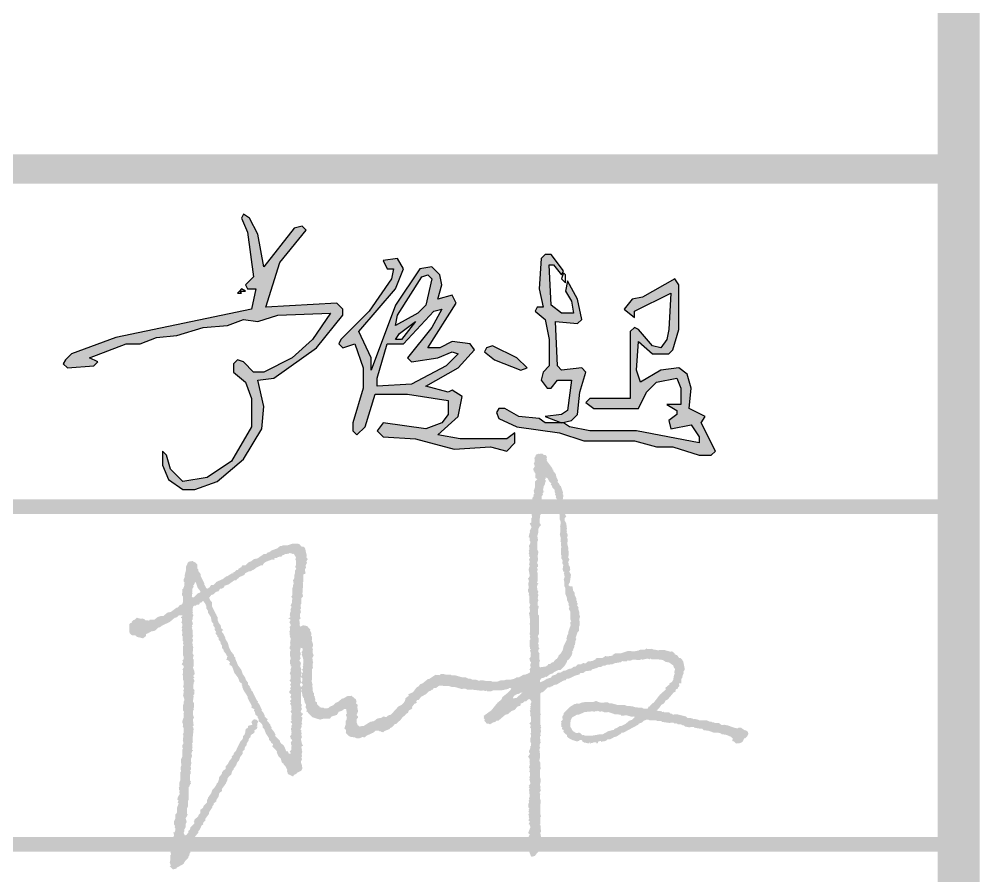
# Model space of a CAD drawing. Extents: x 3753737 to 4713801, y -857380 to 24339.
# Drawn here: x 4535819 to 4538096, y -795251 to -793222 of the extents above; entities that cross this region are included whole.
import ezdxf

# ---------------------------------------------------------------- set-up
doc = ezdxf.new("R2010")
doc.units = 0
doc.header["$LTSCALE"] = 1000
doc.header["$MEASUREMENT"] = 0
doc.layers.get('0').update_dxf_attribs({"linetype": 'CONTINUOUS'})
doc.layers.add('!!电气', color=1, linetype='CONTINUOUS')
doc.layers.add('图框', color=147, linetype='CONTINUOUS', lineweight=20)

# ---------------------------------------------------------------- blocks, each defined once
blk = doc.blocks.new('ljc')
at = {"linetype": 'Continuous'}
h = blk.add_hatch(color=0, dxfattribs=at)
h.paths.add_polyline_path([(2022.82, 1567.67), (2018.82, 1563.67), (2019.82, 1561.67), (2023.82, 1561.67), (2021.82, 1551.67), (1954.82, 1537.67), (1932.82, 1529.67), (1929.82, 1526.67), (1928.82, 1524.67), (1930.82, 1522.67), (1943.82, 1523.67), (1945.82, 1525.67), (1941.82, 1527.67), (1959.82, 1534.67), (1966.82, 1534.67), (1974.82, 1537.67), (1984.82, 1538.67), (1997.82, 1542.67), (2009.82, 1543.67), (2017.82, 1546.67), (2024.82, 1545.67), (2034.82, 1548.67), (2060.82, 1549.67), (2051.82, 1536.67), (2041.82, 1527.67), (2027.82, 1520.67), (2022.82, 1520.67), (2017.82, 1525.67), (2014.82, 1526.67), (2012.82, 1524.67), (2012.82, 1520.67), (2018.82, 1515.67), (2021.82, 1507.67), (2021.82, 1493.67), (2011.82, 1476.67), (1999.82, 1468.67), (1987.82, 1466.67), (1981.82, 1472.67), (1979.82, 1479.67), (1977.82, 1481.67), (1977.82, 1474.67), (1980.82, 1467.67), (1987.82, 1462.67), (1993.82, 1462.67), (2004.82, 1466.67), (2017.82, 1477.67), (2026.82, 1492.67), (2027.82, 1503.67), (2024.82, 1516.67), (2032.82, 1517.67), (2053.82, 1532.67), (2066.82, 1548.67), (2066.82, 1551.67), (2063.82, 1554.67), (2028.82, 1552.67), (2035.82, 1574.67), (2048.82, 1590.67), (2046.82, 1592.67), (2042.82, 1591.67), (2027.82, 1572.67), (2024.82, 1588.67), (2020.82, 1596.67), (2017.82, 1598.67), (2016.82, 1596.67), (2019.82, 1589.67)])
h.paths.add_polyline_path([(2080.82, 1521.67), (2080.82, 1527.67), (2074.82, 1540.67), (2092.82, 1561.67), (2096.82, 1571.67), (2093.82, 1576.67), (2086.82, 1575.67), (2088.82, 1571.67), (2091.82, 1571.67), (2090.82, 1566.67), (2079.82, 1550.67), (2065.82, 1536.67), (2064.82, 1534.67), (2066.82, 1532.67), (2072.82, 1534.67), (2076.82, 1522.67), (2076.82, 1512.67), (2071.82, 1495.67), (2071.82, 1491.67), (2073.82, 1489.67), (2077.82, 1493.67), (2082.82, 1509.67), (2098.82, 1509.67), (2118.82, 1506.67), (2118.82, 1499.67), (2115.82, 1495.67), (2107.82, 1492.67), (2086.82, 1495.67), (2083.82, 1491.67), (2086.82, 1488.67), (2102.82, 1487.67), (2121.82, 1482.67), (2139.82, 1483.67), (2147.82, 1481.67), (2151.82, 1485.67), (2151.82, 1490.67), (2147.82, 1487.67), (2124.82, 1487.67), (2113.82, 1489.67), (2123.82, 1498.67), (2125.82, 1508.67), (2120.82, 1511.67), (2118.82, 1510.67), (2107.82, 1513.67), (2123.82, 1522.67), (2131.82, 1531.67), (2129.82, 1534.67), (2120.82, 1535.67), (2114.82, 1532.67), (2108.82, 1532.67), (2122.82, 1554.67), (2120.82, 1558.67), (2113.82, 1556.67), (2115.82, 1563.67), (2114.82, 1568.67), (2110.82, 1572.67), (2104.82, 1571.67), (2092.82, 1553.67)])
h.paths.add_polyline_path([(2088.82, 1534.67), (2096.82, 1534.67), (2111.82, 1550.67), (2115.82, 1551.67), (2110.82, 1542.67), (2098.82, 1527.67), (2100.82, 1525.67), (2113.82, 1527.67), (2120.82, 1530.67), (2123.82, 1529.67), (2117.82, 1523.67), (2100.82, 1514.67), (2083.82, 1513.67), (2083.82, 1517.67)], flags=16)
h.paths.add_polyline_path([(2092.82, 1536.67), (2094.82, 1539.67), (2102.82, 1545.67), (2095.82, 1536.67)], flags=16)
h.paths.add_polyline_path([(2092.82, 1543.67), (2093.82, 1548.67), (2105.82, 1567.67), (2108.82, 1568.67), (2110.82, 1566.67), (2107.82, 1553.67), (2103.82, 1549.67)], flags=16)
h.paths.add_polyline_path([(2140.82, 1533.67), (2137.82, 1532.67), (2136.82, 1530.67), (2141.82, 1526.67), (2154.82, 1521.67), (2157.82, 1522.67), (2152.82, 1527.67)])
h.paths.add_polyline_path([(2174.82, 1521.67), (2172.82, 1523.67), (2171.82, 1545.67), (2182.82, 1544.67), (2184.82, 1546.67), (2182.82, 1556.67), (2177.82, 1565.67), (2176.82, 1560.67), (2179.82, 1555.67), (2180.82, 1549.67), (2174.82, 1549.67), (2169.82, 1553.67), (2168.82, 1573.67), (2170.82, 1573.67), (2174.82, 1568.67), (2175.82, 1570.67), (2169.82, 1578.67), (2166.82, 1578.67), (2164.82, 1576.67), (2163.82, 1561.67), (2165.82, 1552.67), (2162.82, 1552.67), (2161.82, 1550.67), (2166.82, 1546.67), (2168.82, 1536.67), (2168.82, 1523.67), (2165.82, 1520.67), (2164.82, 1516.67), (2167.82, 1512.67), (2169.82, 1512.67), (2172.82, 1516.67), (2179.82, 1516.67), (2177.82, 1501.67), (2174.82, 1499.67), (2166.82, 1498.67), (2174.82, 1495.67), (2179.82, 1496.67), (2182.82, 1499.67), (2183.82, 1510.67), (2186.82, 1520.67), (2184.82, 1522.67)])
h.paths.add_polyline_path([(2232.82, 1541.67), (2232.82, 1563.67), (2230.82, 1566.67), (2214.82, 1557.67), (2209.82, 1556.67), (2205.82, 1551.67), (2210.82, 1547.67), (2210.82, 1550.67), (2228.82, 1559.67), (2227.82, 1541.67), (2226.82, 1536.67), (2223.82, 1532.67), (2219.82, 1533.67), (2212.82, 1541.67), (2210.82, 1542.67), (2208.82, 1540.67), (2208.82, 1507.67), (2188.82, 1507.67), (2186.82, 1505.67), (2190.82, 1502.67), (2212.82, 1502.67), (2216.82, 1510.67), (2221.82, 1515.67), (2231.82, 1517.67), (2233.82, 1512.67), (2233.82, 1504.67), (2226.82, 1504.67), (2231.82, 1501.67), (2231.82, 1499.67), (2227.82, 1496.67), (2228.82, 1492.67), (2238.82, 1494.67), (2242.82, 1488.67), (2242.82, 1485.67), (2211.82, 1491.67), (2188.82, 1491.67), (2178.82, 1493.67), (2175.82, 1495.67), (2166.82, 1495.67), (2163.82, 1497.67), (2153.82, 1498.67), (2146.82, 1502.67), (2143.82, 1502.67), (2142.82, 1500.67), (2143.82, 1497.67), (2152.82, 1493.67), (2173.82, 1490.67), (2185.82, 1486.67), (2210.82, 1486.67), (2221.82, 1483.67), (2229.82, 1483.67), (2242.82, 1479.67), (2248.82, 1479.67), (2250.82, 1481.67), (2243.82, 1495.67), (2245.82, 1498.67), (2237.82, 1502.67), (2238.82, 1512.67), (2236.82, 1519.67), (2232.82, 1522.67), (2223.82, 1521.67), (2213.82, 1515.67), (2211.82, 1521.67), (2212.82, 1535.67), (2219.82, 1529.67), (2227.82, 1529.67), (2229.82, 1531.67)])
at = {"color": 0, "linetype": 'Continuous', "elevation": 16426272}
for points in [[(1929.82, 1526.67), (1928.82, 1524.67), (1930.82, 1522.67), (1943.82, 1523.67), (1945.82, 1525.67), (1941.82, 1527.67), (1959.82, 1534.67), (1966.82, 1534.67), (1974.82, 1537.67), (1984.82, 1538.67), (1997.82, 1542.67), (2009.82, 1543.67), (2017.82, 1546.67), (2024.82, 1545.67), (2034.82, 1548.67), (2060.82, 1549.67), (2051.82, 1536.67), (2041.82, 1527.67), (2027.82, 1520.67), (2022.82, 1520.67), (2017.82, 1525.67), (2014.82, 1526.67), (2012.82, 1524.67), (2012.82, 1520.67), (2018.82, 1515.67), (2021.82, 1507.67), (2021.82, 1493.67), (2011.82, 1476.67), (1999.82, 1468.67), (1987.82, 1466.67), (1981.82, 1472.67), (1979.82, 1479.67), (1977.82, 1481.67), (1977.82, 1474.67), (1980.82, 1467.67), (1987.82, 1462.67), (1993.82, 1462.67), (2004.82, 1466.67), (2017.82, 1477.67), (2026.82, 1492.67), (2027.82, 1503.67), (2024.82, 1516.67), (2032.82, 1517.67), (2053.82, 1532.67), (2066.82, 1548.67), (2066.82, 1551.67), (2063.82, 1554.67), (2028.82, 1552.67), (2035.82, 1574.67), (2048.82, 1590.67), (2046.82, 1592.67), (2042.82, 1591.67), (2027.82, 1572.67), (2024.82, 1588.67), (2020.82, 1596.67), (2017.82, 1598.67), (2016.82, 1596.67), (2019.82, 1589.67), (2022.82, 1567.67), (2018.82, 1563.67), (2019.82, 1561.67), (2023.82, 1561.67), (2021.82, 1551.67), (1954.82, 1537.67), (1932.82, 1529.67), (1929.82, 1526.67)], [(2065.82, 1536.67), (2064.82, 1534.67), (2066.82, 1532.67), (2072.82, 1534.67), (2076.82, 1522.67), (2076.82, 1512.67), (2071.82, 1495.67), (2071.82, 1491.67), (2073.82, 1489.67), (2077.82, 1493.67), (2082.82, 1509.67), (2098.82, 1509.67), (2118.82, 1506.67), (2118.82, 1499.67), (2115.82, 1495.67), (2107.82, 1492.67), (2086.82, 1495.67), (2083.82, 1491.67), (2086.82, 1488.67), (2102.82, 1487.67), (2121.82, 1482.67), (2139.82, 1483.67), (2147.82, 1481.67), (2151.82, 1485.67), (2151.82, 1490.67), (2147.82, 1487.67), (2124.82, 1487.67), (2113.82, 1489.67), (2123.82, 1498.67), (2125.82, 1508.67), (2120.82, 1511.67), (2118.82, 1510.67), (2107.82, 1513.67), (2123.82, 1522.67), (2131.82, 1531.67), (2129.82, 1534.67), (2120.82, 1535.67), (2114.82, 1532.67), (2108.82, 1532.67), (2122.82, 1554.67), (2120.82, 1558.67), (2113.82, 1556.67), (2115.82, 1563.67), (2114.82, 1568.67), (2110.82, 1572.67), (2104.82, 1571.67), (2092.82, 1553.67), (2080.82, 1521.67), (2080.82, 1527.67), (2074.82, 1540.67), (2092.82, 1561.67), (2096.82, 1571.67), (2093.82, 1576.67), (2086.82, 1575.67), (2088.82, 1571.67), (2091.82, 1571.67), (2090.82, 1566.67), (2079.82, 1550.67), (2065.82, 1536.67)], [(2162.82, 1552.67), (2161.82, 1550.67), (2166.82, 1546.67), (2168.82, 1536.67), (2168.82, 1523.67), (2165.82, 1520.67), (2164.82, 1516.67), (2167.82, 1512.67), (2169.82, 1512.67), (2172.82, 1516.67), (2179.82, 1516.67), (2177.82, 1501.67), (2174.82, 1499.67), (2166.82, 1498.67), (2174.82, 1495.67), (2179.82, 1496.67), (2182.82, 1499.67), (2183.82, 1510.67), (2186.82, 1520.67), (2184.82, 1522.67), (2174.82, 1521.67), (2172.82, 1523.67), (2171.82, 1545.67), (2182.82, 1544.67), (2184.82, 1546.67), (2182.82, 1556.67), (2177.82, 1565.67), (2176.82, 1560.67), (2179.82, 1555.67), (2180.82, 1549.67), (2174.82, 1549.67), (2169.82, 1553.67), (2168.82, 1573.67), (2170.82, 1573.67), (2174.82, 1568.67), (2175.82, 1570.67), (2169.82, 1578.67), (2166.82, 1578.67), (2164.82, 1576.67), (2163.82, 1561.67), (2165.82, 1552.67), (2162.82, 1552.67)], [(2092.82, 1543.67), (2093.82, 1548.67), (2105.82, 1567.67), (2108.82, 1568.67), (2110.82, 1566.67), (2107.82, 1553.67), (2103.82, 1549.67), (2092.82, 1543.67)], [(2143.82, 1502.67), (2142.82, 1500.67), (2143.82, 1497.67), (2152.82, 1493.67), (2173.82, 1490.67), (2185.82, 1486.67), (2210.82, 1486.67), (2221.82, 1483.67), (2229.82, 1483.67), (2242.82, 1479.67), (2248.82, 1479.67), (2250.82, 1481.67), (2243.82, 1495.67), (2245.82, 1498.67), (2237.82, 1502.67), (2238.82, 1512.67), (2236.82, 1519.67), (2232.82, 1522.67), (2223.82, 1521.67), (2213.82, 1515.67), (2211.82, 1521.67), (2212.82, 1535.67), (2219.82, 1529.67), (2227.82, 1529.67), (2229.82, 1531.67), (2232.82, 1541.67), (2232.82, 1563.67), (2230.82, 1566.67), (2214.82, 1557.67), (2209.82, 1556.67), (2205.82, 1551.67), (2210.82, 1547.67), (2210.82, 1550.67), (2228.82, 1559.67), (2227.82, 1541.67), (2226.82, 1536.67), (2223.82, 1532.67), (2219.82, 1533.67), (2212.82, 1541.67), (2210.82, 1542.67), (2208.82, 1540.67), (2208.82, 1507.67), (2188.82, 1507.67), (2186.82, 1505.67), (2190.82, 1502.67), (2212.82, 1502.67), (2216.82, 1510.67), (2221.82, 1515.67), (2231.82, 1517.67), (2233.82, 1512.67), (2233.82, 1504.67), (2226.82, 1504.67), (2231.82, 1501.67), (2231.82, 1499.67), (2227.82, 1496.67), (2228.82, 1492.67), (2238.82, 1494.67), (2242.82, 1488.67), (2242.82, 1485.67), (2211.82, 1491.67), (2188.82, 1491.67), (2178.82, 1493.67), (2175.82, 1495.67), (2166.82, 1495.67), (2163.82, 1497.67), (2153.82, 1498.67), (2146.82, 1502.67), (2143.82, 1502.67)], [(2176.82, 1568.67), (2175.82, 1569.67), (2174.82, 1566.67), (2176.82, 1564.67), (2176.82, 1568.67)], [(2016.82, 1561.67), (2015.82, 1560.67), (2018.82, 1560.67), (2016.82, 1561.67)], [(2015.82, 1560.67), (2014.82, 1559.67), (2016.82, 1559.67), (2015.82, 1560.67)], [(2083.82, 1513.67), (2083.82, 1517.67), (2088.82, 1534.67), (2096.82, 1534.67), (2111.82, 1550.67), (2115.82, 1551.67), (2110.82, 1542.67), (2098.82, 1527.67), (2100.82, 1525.67), (2113.82, 1527.67), (2120.82, 1530.67), (2123.82, 1529.67), (2117.82, 1523.67), (2100.82, 1514.67), (2083.82, 1513.67)], [(2092.82, 1536.67), (2094.82, 1539.67), (2102.82, 1545.67), (2095.82, 1536.67), (2092.82, 1536.67)], [(2137.82, 1532.67), (2136.82, 1530.67), (2141.82, 1526.67), (2154.82, 1521.67), (2157.82, 1522.67), (2152.82, 1527.67), (2140.82, 1533.67), (2137.82, 1532.67)]]:
    blk.add_lwpolyline(points, dxfattribs=at)
blk = doc.blocks.new('A$C40947EF6')
at = {"linetype": 'Continuous'}
h = blk.add_hatch(color=0, dxfattribs=at)
h.paths.add_polyline_path([(6006.3, 11825.1), (6005.5, 11825.9), (5997.8, 11823.3), (5996, 11817.3), (5994.3, 11815.6), (5995.2, 11806.2), (5992.6, 11803.6), (5995.2, 11795.1), (5990.9, 11789.1), (5992.6, 11787.4), (5992.6, 11783.9), (5995.2, 11782.2), (5995.2, 11779.6), (5996.9, 11777.9), (5996, 11768.5), (6001.2, 11765.1), (5996, 11759.9), (5996, 11747.1), (5992.6, 11737.7), (5993.5, 11732.5), (5995.2, 11732.5), (5991.8, 11728.2), (5992.6, 11724.8), (5989.2, 11720.5), (5990.9, 11709.4), (5989.2, 11706.8), (5990, 11698.2), (5987.5, 11692.3), (5988.3, 11674.3), (5986.6, 11671.7), (5986.6, 11662.3), (5983.2, 11660.5), (5987.5, 11651.1), (5983.2, 11642.6), (5984, 11639.1), (5982.3, 11636.6), (5980.6, 11628), (5983.2, 11626.3), (5983.2, 11618.6), (5984.9, 11617.7), (5984, 11611.7), (5981.5, 11608.3), (5982.3, 11598), (5980.6, 11595.4), (5982.3, 11592.9), (5980.6, 11588.6), (5982.3, 11586.9), (5981.5, 11582.6), (5984, 11580), (5981.5, 11574.9), (5983.2, 11569.7), (5981.5, 11562.9), (5984, 11558.6), (5982.3, 11558.6), (5980.6, 11550.9), (5983.2, 11536.3), (5980.6, 11531.2), (5978.9, 11530.3), (5981.5, 11523.5), (5979.8, 11519.2), (5980.6, 11506.3), (5978.9, 11504.6), (5978.9, 11499.5), (5981.5, 11494.3), (5980.6, 11490), (5982.3, 11488.3), (5982.3, 11472.9), (5983.2, 11468.6), (5984.9, 11468.6), (5982.3, 11461.8), (5984, 11452.3), (5981.5, 11447.2), (5982.3, 11442.1), (5984, 11440.4), (5982.3, 11439.5), (5984, 11432.6), (5984, 11424.1), (5982.3, 11422.4), (5984, 11418.9), (5983.2, 11396.7), (5984.9, 11394.1), (5983.2, 11392.4), (5984.9, 11385.5), (5983.2, 11383.8), (5983.2, 11368.4), (5984, 11363.2), (5985.8, 11362.4), (5984, 11359), (5985.8, 11352.1), (5984.9, 11343.5), (5982.3, 11340.1), (5984, 11333.3), (5986.6, 11331.5), (5984, 11324.7), (5985.8, 11318.7), (5982.3, 11314.4), (5984, 11311.8), (5983.2, 11306.7), (5973.8, 11302.4), (5967.8, 11301.6), (5957.5, 11295.6), (5952.3, 11295.6), (5946.3, 11292.1), (5939.5, 11290.4), (5927.5, 11290.4), (5923.2, 11288.7), (5914.6, 11288.7), (5906.1, 11285.3), (5894.9, 11285.3), (5890.7, 11287), (5879.5, 11287), (5870.9, 11288.7), (5861.5, 11287.8), (5854.7, 11290.4), (5846.1, 11290.4), (5842.7, 11292.1), (5838.4, 11292.1), (5831.5, 11295.6), (5823, 11295.6), (5805, 11300.7), (5797.3, 11300.7), (5794.7, 11302.4), (5785.3, 11301.6), (5779.3, 11303.3), (5772.4, 11303.3), (5769.8, 11300.7), (5759.6, 11301.6), (5744.1, 11291.3), (5741.6, 11291.3), (5728.7, 11281), (5723.6, 11279.3), (5719.3, 11274.1), (5715, 11271.6), (5706.4, 11260.4), (5695.3, 11255.3), (5696.2, 11251.9), (5688.5, 11245.9), (5687.6, 11239.9), (5683.3, 11233.9), (5678.2, 11229.6), (5672.2, 11227), (5654.2, 11207.3), (5648.2, 11205.6), (5643, 11201.3), (5636.2, 11203), (5631, 11199.6), (5621.6, 11197.9), (5613.9, 11191.9), (5605.3, 11190.2), (5589.9, 11180.7), (5591.6, 11179.9), (5587.3, 11180.7), (5579.6, 11179), (5575.4, 11182.5), (5572.8, 11188.5), (5572.8, 11195.3), (5573.6, 11197.9), (5576.2, 11199.6), (5576.2, 11202.2), (5572.8, 11206.4), (5576.2, 11215), (5574.5, 11224.4), (5575.4, 11229.6), (5572.8, 11233.9), (5571.9, 11232.1), (5571.1, 11234.7), (5572.8, 11237.3), (5571.1, 11243.3), (5560.8, 11251.9), (5550.5, 11251), (5541.9, 11245.9), (5537.7, 11245), (5529.9, 11238.1), (5522.2, 11234.7), (5517.9, 11229.6), (5509.4, 11226.2), (5506, 11222.7), (5496.5, 11221.9), (5494.8, 11223.6), (5485.4, 11224.4), (5484.5, 11227), (5478.5, 11232.1), (5478.5, 11236.4), (5474.3, 11239), (5475.1, 11244.1), (5473.4, 11247.6), (5474.3, 11249.3), (5471.7, 11251.9), (5471.7, 11257.9), (5470, 11259.6), (5468.3, 11266.4), (5469.1, 11270.7), (5467.4, 11271.6), (5468.3, 11278.4), (5466.5, 11285.3), (5467.4, 11315.3), (5469.1, 11317.8), (5468.3, 11327.3), (5470, 11330.7), (5468.3, 11335), (5469.1, 11337.5), (5467.4, 11340.1), (5470.8, 11347.8), (5468.3, 11354.7), (5469.1, 11361.5), (5467.4, 11367.5), (5469.1, 11368.4), (5469.1, 11375.2), (5466.5, 11382.9), (5467.4, 11390.7), (5464.8, 11394.9), (5465.7, 11400.1), (5462.3, 11406.9), (5463.1, 11408.7), (5455.4, 11417.2), (5446, 11418.9), (5438.3, 11415.5), (5439.1, 11416.4), (5437.4, 11419.8), (5438.3, 11423.2), (5436.6, 11432.6), (5440, 11435.2), (5438.3, 11440.4), (5438.3, 11444.6), (5440.8, 11450.6), (5439.1, 11456.6), (5440.8, 11458.3), (5440, 11468.6), (5441.7, 11469.5), (5441.7, 11483.2), (5446, 11487.5), (5444.3, 11493.5), (5446, 11516.6), (5445.1, 11520), (5446.8, 11522.6), (5446.8, 11538.9), (5447.7, 11540.6), (5450.3, 11540.6), (5452, 11542.3), (5450.3, 11549.2), (5451.1, 11553.4), (5452.8, 11555.2), (5452, 11561.2), (5455.4, 11567.2), (5453.7, 11570.6), (5457.1, 11575.7), (5453.7, 11580), (5454.5, 11585.2), (5450.3, 11602.3), (5446.8, 11604.9), (5441.7, 11605.7), (5437.4, 11610.9), (5432.3, 11612.6), (5421.1, 11612.6), (5409.1, 11608.3), (5397.1, 11608.3), (5396.3, 11606.6), (5391.1, 11606.6), (5385.1, 11601.4), (5371.4, 11596.3), (5365.4, 11592), (5362, 11592), (5358.6, 11587.7), (5352.6, 11587.7), (5338, 11577.4), (5329.5, 11575.7), (5322.6, 11570.6), (5316.6, 11568), (5309.7, 11561.2), (5302, 11561.2), (5299.5, 11556.9), (5292.6, 11552.6), (5291.8, 11550), (5288.3, 11550), (5284, 11545.7), (5278.9, 11543.2), (5280.6, 11542.3), (5277.2, 11542.3), (5266.9, 11535.5), (5263.5, 11534.6), (5255.8, 11528.6), (5240.3, 11521.7), (5234.3, 11514.9), (5227.5, 11514), (5224.1, 11508.9), (5218.9, 11505.5), (5216.4, 11507.2), (5212.1, 11514.9), (5212.1, 11517.5), (5203.5, 11534.6), (5203.5, 11539.7), (5197.5, 11547.5), (5197.5, 11550.9), (5194.9, 11554.3), (5194.9, 11562.9), (5190.6, 11568), (5187.2, 11568.9), (5184.7, 11571.4), (5175.2, 11569.7), (5172.7, 11567.2), (5168.4, 11557.7), (5168.4, 11550), (5164.9, 11536.3), (5165.8, 11533.7), (5163.2, 11528.6), (5163.2, 11522.6), (5164.9, 11520.9), (5164.1, 11512.3), (5161.5, 11505.5), (5159.8, 11504.6), (5158.9, 11490), (5161.5, 11486.6), (5161.5, 11474.6), (5158.9, 11468.6), (5153, 11466.1), (5148.7, 11460.9), (5146.1, 11460.9), (5132.4, 11450.6), (5123.8, 11448.9), (5115.3, 11441.2), (5109.3, 11441.2), (5101.5, 11438.6), (5093.8, 11432.6), (5082.7, 11432.6), (5081, 11430.1), (5072.4, 11430.9), (5069.8, 11433.5), (5064.7, 11435.2), (5060.4, 11434.4), (5051.8, 11436.9), (5047.6, 11432.6), (5043.3, 11430.9), (5039.9, 11427.5), (5039, 11424.1), (5036.4, 11424.1), (5033.9, 11421.5), (5033.9, 11405.2), (5034.7, 11400.9), (5038.1, 11396.7), (5041.6, 11394.9), (5047.6, 11394.9), (5050.1, 11394.1), (5051.8, 11391.5), (5066.4, 11388.1), (5073.3, 11393.2), (5073.3, 11397.5), (5076.7, 11400.1), (5078.4, 11399.2), (5079.3, 11400.9), (5086.1, 11404.4), (5094.7, 11406.1), (5103.3, 11413.8), (5105.8, 11413.8), (5112.7, 11418.9), (5129.8, 11426.6), (5141.8, 11436.9), (5147, 11437.8), (5152.1, 11442.9), (5159.8, 11442.1), (5159.8, 11440.4), (5156.4, 11438.6), (5156.4, 11436.9), (5158.9, 11435.2), (5158.9, 11429.2), (5157.2, 11425.8), (5159.8, 11422.4), (5159.8, 11417.2), (5158.1, 11413.8), (5159.8, 11411.2), (5158.1, 11406.9), (5159.8, 11403.5), (5158.9, 11394.9), (5160.7, 11392.4), (5160.7, 11382.1), (5162.4, 11379.5), (5160.7, 11376.1), (5163.2, 11371.8), (5161.5, 11370.1), (5161.5, 11347), (5163.2, 11344.4), (5162.4, 11338.4), (5159.8, 11335), (5161.5, 11332.4), (5158.1, 11326.4), (5162.4, 11323), (5163.2, 11318.7), (5159.8, 11314.4), (5161.5, 11312.7), (5161.5, 11305), (5159.8, 11302.4), (5161.5, 11299), (5161.5, 11288.7), (5163.2, 11287.8), (5163.2, 11278.4), (5161.5, 11274.1), (5164.1, 11268.1), (5161.5, 11264.7), (5163.2, 11262.1), (5161.5, 11252.7), (5164.1, 11245), (5164.1, 11240.7), (5162.4, 11237.3), (5163.2, 11233), (5161.5, 11230.4), (5161.5, 11216.7), (5164.1, 11213.3), (5162.4, 11210.7), (5163.2, 11201.3), (5159.8, 11192.7), (5159.8, 11187.6), (5161.5, 11185), (5160.7, 11178.2), (5162.4, 11176.5), (5163.2, 11164.5), (5160.7, 11161), (5162.4, 11158.5), (5160.7, 11144.8), (5162.4, 11142.2), (5162.4, 11137), (5161.5, 11137.9), (5159.8, 11134.5), (5159.8, 11129.3), (5161.5, 11127.6), (5159.8, 11125), (5159.8, 11107.9), (5156.4, 11101.1), (5157.2, 11085.6), (5155.5, 11083.1), (5156.4, 11072.8), (5154.7, 11071.1), (5154.7, 11051.4), (5152.1, 11044.5), (5153, 11036.8), (5151.2, 11035.1), (5152.1, 11029.1), (5153.8, 11026.5), (5152.1, 11024.8), (5153.8, 11018.8), (5152.1, 11017.9), (5148.7, 11011.1), (5147.8, 11006), (5150.4, 11004.2), (5148.7, 10998.2), (5151.2, 10998.2), (5147, 10986.2), (5147, 10975.1), (5142.7, 10970), (5143.5, 10961.4), (5140.1, 10954.5), (5140.1, 10946.8), (5142.7, 10943.4), (5141, 10940.8), (5142.7, 10938.3), (5142.7, 10932.3), (5141, 10928), (5138.4, 10928), (5140.1, 10921.1), (5137.5, 10916), (5139.2, 10909.1), (5135, 10900.6), (5135.8, 10893.7), (5132.4, 10891.1), (5135, 10889.4), (5134.1, 10884.3), (5131.5, 10881.7), (5133.2, 10875.7), (5131.5, 10874.9), (5131.5, 10864.6), (5129.8, 10856.9), (5132.4, 10849.2), (5129.8, 10846.6), (5132.4, 10845.7), (5137.5, 10840.6), (5145.2, 10842.3), (5147, 10844.9), (5162.4, 10853.4), (5166.7, 10861.2), (5173.5, 10867.2), (5174.4, 10871.4), (5176.9, 10874.9), (5176.1, 10877.4), (5178.7, 10880), (5178.7, 10886), (5182.1, 10891.1), (5180.4, 10893.7), (5185.5, 10898), (5187.2, 10901.4), (5185.5, 10904), (5188.9, 10910.8), (5188.9, 10914.3), (5190.6, 10916.8), (5189.8, 10918.6), (5197.5, 10927.1), (5197.5, 10931.4), (5200.1, 10933.1), (5205.2, 10944.3), (5209.5, 10947.7), (5208.6, 10950.3), (5214.6, 10957.1), (5213.8, 10959.7), (5212.9, 10958.8), (5223.2, 10972.5), (5223.2, 10976), (5230.9, 10988), (5230.9, 10990.5), (5234.3, 10994), (5233.5, 10996.5), (5232.6, 10995.7), (5240.3, 11001.7), (5240.3, 11005.1), (5245.5, 11012.8), (5247.2, 11021.4), (5254.1, 11026.5), (5253.2, 11030.8), (5262.6, 11043.7), (5266.9, 11053.1), (5266, 11054.8), (5270.3, 11060.8), (5275.5, 11065.1), (5278, 11073.6), (5281.5, 11077.1), (5281.5, 11079.6), (5287.5, 11087.4), (5289.2, 11093.3), (5294.3, 11099.3), (5296.9, 11107.1), (5302.9, 11114.8), (5302.9, 11120.8), (5307.2, 11124.2), (5308, 11130.2), (5312.3, 11135.3), (5312.3, 11138.8), (5316.6, 11145.6), (5317.5, 11150.8), (5320.9, 11153.3), (5321.7, 11157.6), (5325.2, 11161), (5326.9, 11161), (5331.2, 11166.2), (5330.3, 11169.6), (5336.3, 11173.9), (5336.3, 11175.6), (5338.9, 11178.2), (5335.4, 11179.9), (5337.2, 11181.6), (5337.2, 11186.7), (5339.7, 11191), (5335.4, 11195.3), (5329.5, 11196.2), (5325.2, 11192.7), (5323.5, 11189.3), (5326, 11183.3), (5315.7, 11180.7), (5315.7, 11176.5), (5309.7, 11173), (5308.9, 11165.3), (5307.2, 11160.2), (5303.7, 11156.8), (5302.9, 11149.9), (5296.9, 11143), (5286.6, 11121.6), (5281.5, 11115.6), (5281.5, 11113.1), (5276.3, 11107.9), (5278, 11106.2), (5271.2, 11097.6), (5267.8, 11090.8), (5261.8, 11083.9), (5262.6, 11078.8), (5256.6, 11074.5), (5254.1, 11071.1), (5253.2, 11066.8), (5246.3, 11058.2), (5246.3, 11053.9), (5243.8, 11046.2), (5241.2, 11044.5), (5240.3, 11041.1), (5235.2, 11033.4), (5230.9, 11029.1), (5228.3, 11021.4), (5219.8, 11009.4), (5220.6, 11007.7), (5218.1, 11005.1), (5218.1, 10999.1), (5210.4, 10991.4), (5208.6, 10986.2), (5202.6, 10982), (5202.6, 10974.3), (5198.4, 10970), (5197.5, 10966.5), (5188.1, 10958), (5188.1, 10954.5), (5186.4, 10953.7), (5188.1, 10952), (5188.1, 10949.4), (5178.7, 10940), (5177.8, 10934.8), (5173.5, 10931.4), (5174.4, 10928.8), (5170.1, 10922.8), (5165.8, 10921.1), (5162.4, 10927.1), (5164.9, 10931.4), (5164.1, 10934.8), (5167.5, 10940.8), (5167.5, 10948.5), (5170.1, 10952.8), (5167.5, 10961.4), (5172.7, 10970.8), (5170.9, 10971.7), (5170.9, 10985.4), (5173.5, 10991.4), (5172.7, 11002.5), (5174.4, 11005.1), (5174.4, 11035.1), (5176.1, 11035.9), (5177.8, 11041.9), (5180.4, 11044.5), (5178.7, 11047.1), (5180.4, 11048.8), (5177.8, 11051.4), (5177.8, 11065.9), (5179.5, 11066.8), (5179.5, 11073.6), (5177.8, 11074.5), (5180.4, 11077.9), (5179.5, 11084.8), (5177.8, 11084.8), (5180.4, 11086.5), (5180.4, 11090.8), (5182.1, 11092.5), (5180.4, 11094.2), (5180.4, 11103.6), (5182.9, 11108.8), (5181.2, 11114.8), (5182.9, 11119.9), (5185.5, 11122.5), (5182.1, 11125), (5183.8, 11128.5), (5182.9, 11139.6), (5184.7, 11142.2), (5183.8, 11149), (5186.4, 11173), (5185.5, 11177.3), (5183.8, 11178.2), (5186.4, 11181.6), (5184.7, 11196.2), (5187.2, 11199.6), (5184.7, 11207.3), (5184.7, 11215), (5187.2, 11220.2), (5185.5, 11222.7), (5187.2, 11223.6), (5187.2, 11234.7), (5184.7, 11238.1), (5186.4, 11250.1), (5185.5, 11253.6), (5188.1, 11255.3), (5188.1, 11263), (5187.2, 11263.9), (5186.4, 11262.1), (5188.9, 11264.7), (5185.5, 11269), (5186.4, 11283.6), (5188.1, 11284.4), (5188.1, 11288.7), (5185.5, 11293), (5188.1, 11294.7), (5185.5, 11299), (5188.9, 11303.3), (5188.1, 11310.1), (5184.7, 11319.5), (5186.4, 11322.1), (5186.4, 11337.5), (5184.7, 11340.1), (5186.4, 11347.8), (5184.7, 11351.2), (5183.8, 11350.4), (5185.5, 11366.7), (5183.8, 11371.8), (5184.7, 11374.4), (5182.9, 11376.1), (5184.7, 11382.9), (5184.7, 11385.5), (5182.9, 11387.2), (5185.5, 11394.9), (5183.8, 11395.8), (5183.8, 11407.8), (5182.1, 11414.6), (5183.8, 11415.5), (5182.1, 11418.9), (5183.8, 11419.8), (5184.7, 11423.2), (5182.1, 11430.9), (5183.8, 11432.6), (5184.7, 11440.4), (5186.4, 11442.1), (5184.7, 11442.9), (5185.5, 11444.6), (5182.9, 11446.3), (5185.5, 11448.1), (5182.9, 11451.5), (5184.7, 11452.3), (5183.8, 11456.6), (5185.5, 11463.5), (5187.2, 11465.2), (5191.5, 11465.2), (5194.1, 11467.8), (5198.4, 11467.8), (5200.9, 11470.3), (5200.9, 11472.1), (5204.4, 11472.9), (5208.6, 11477.2), (5214.6, 11469.5), (5214.6, 11466.9), (5216.4, 11465.2), (5216.4, 11459.2), (5220.6, 11453.2), (5220.6, 11448.9), (5227.5, 11437.8), (5229.2, 11427.5), (5233.5, 11423.2), (5233.5, 11417.2), (5237.8, 11412.1), (5236.1, 11411.2), (5236.9, 11406.9), (5240.3, 11402.7), (5238.6, 11401.8), (5238.6, 11398.4), (5242.9, 11394.9), (5242.1, 11393.2), (5245.5, 11389.8), (5245.5, 11384.7), (5249.8, 11380.4), (5250.6, 11375.2), (5254.1, 11370.1), (5253.2, 11365.8), (5257.5, 11360.7), (5257.5, 11358.1), (5263.5, 11350.4), (5265.2, 11346.1), (5267.8, 11344.4), (5265.2, 11343.5), (5265.2, 11340.1), (5263.5, 11337.5), (5268.6, 11335.8), (5272.9, 11331.5), (5272.9, 11329.8), (5271.2, 11329), (5272, 11323.8), (5274.6, 11323.8), (5278, 11320.4), (5283.2, 11305.8), (5291.8, 11294.7), (5295.2, 11285.3), (5302, 11279.3), (5299.5, 11277.6), (5302, 11275), (5302, 11271.6), (5305.5, 11263.9), (5314.9, 11249.3), (5314, 11247.6), (5324.3, 11227.9), (5323.5, 11223.6), (5330.3, 11220.2), (5329.5, 11215.9), (5331.2, 11215), (5332.9, 11207.3), (5338, 11203), (5338, 11200.4), (5340.6, 11196.2), (5340.6, 11191.9), (5347.4, 11185.9), (5350, 11181.6), (5350, 11176.5), (5353.4, 11173.9), (5357.7, 11162.7), (5365.4, 11150.8), (5365.4, 11147.3), (5369.7, 11143), (5369.7, 11141.3), (5374.9, 11137), (5373.1, 11131.9), (5384.3, 11119.9), (5383.4, 11118.2), (5387.7, 11107.9), (5392.9, 11103.6), (5395.4, 11094.2), (5399.7, 11090.8), (5399.7, 11089.1), (5404.8, 11083.9), (5409.1, 11074.5), (5408.3, 11075.4), (5407.4, 11073.6), (5410, 11068.5), (5409.1, 11066.8), (5422, 11060.8), (5425.4, 11065.1), (5429.7, 11066.8), (5431.4, 11069.4), (5441.7, 11074.5), (5444.3, 11079.6), (5442.5, 11090.8), (5440.8, 11092.5), (5440.8, 11096.8), (5443.4, 11101.1), (5441.7, 11106.2), (5443.4, 11107.9), (5442.5, 11113.9), (5444.3, 11119.9), (5442.5, 11121.6), (5443.4, 11122.5), (5441.7, 11131), (5446, 11134.5), (5443.4, 11137), (5440.8, 11149), (5443.4, 11154.2), (5441.7, 11158.5), (5442.5, 11163.6), (5440.8, 11166.2), (5440.8, 11167.9), (5441.7, 11167), (5442.5, 11168.7), (5439.1, 11173), (5440.8, 11173.9), (5442.5, 11179), (5441.7, 11183.3), (5444.3, 11185), (5442.5, 11188.5), (5444.3, 11199.6), (5442.5, 11202.2), (5440.8, 11202.2), (5446, 11209), (5444.3, 11210.7), (5443.4, 11209.9), (5440, 11215), (5443.4, 11221), (5441.7, 11223.6), (5442.5, 11231.3), (5440.8, 11233), (5440.8, 11267.3), (5443.4, 11266.4), (5440.8, 11263), (5443.4, 11259.6), (5444.3, 11251.9), (5446.8, 11246.7), (5448.5, 11245.9), (5447.7, 11245), (5450.3, 11234.7), (5452.8, 11231.3), (5452, 11223.6), (5454.5, 11220.2), (5454.5, 11216.7), (5452.8, 11215), (5455.4, 11214.2), (5467.4, 11201.3), (5486.2, 11195.3), (5494.8, 11197.9), (5509.4, 11197.9), (5513.7, 11203), (5525.7, 11206.4), (5530.8, 11214.2), (5538.5, 11216.7), (5542.8, 11220.2), (5547.9, 11220.2), (5549.6, 11209.9), (5547.1, 11206.4), (5549.6, 11201.3), (5548.8, 11195.3), (5547.1, 11192.7), (5547.1, 11185), (5543.7, 11173.9), (5547.9, 11171.3), (5547.1, 11163.6), (5556.5, 11155), (5568.5, 11153.3), (5573.6, 11150.8), (5581.4, 11151.6), (5586.5, 11154.2), (5591.6, 11153.3), (5596.8, 11157.6), (5612.2, 11164.5), (5618.2, 11169.6), (5625, 11169.6), (5626.8, 11167.9), (5630.2, 11167.9), (5631.9, 11166.2), (5636.2, 11165.3), (5637.9, 11167.9), (5650.8, 11173), (5652.5, 11175.6), (5657.6, 11178.2), (5662.7, 11184.2), (5667.9, 11185.9), (5673, 11191.9), (5674.7, 11191.9), (5683.3, 11203), (5685.9, 11203.9), (5691, 11209.9), (5694.4, 11211.6), (5697, 11217.6), (5702.2, 11220.2), (5704.7, 11222.7), (5703.9, 11225.3), (5709.9, 11233), (5713.3, 11233.9), (5715.9, 11236.4), (5713.3, 11239.9), (5714.2, 11239), (5715.9, 11241.6), (5720.2, 11242.4), (5725.3, 11249.3), (5736.4, 11255.3), (5745, 11263), (5748.4, 11263.9), (5751, 11266.4), (5753.6, 11266.4), (5755.3, 11269.8), (5754.4, 11270.7), (5761.3, 11270.7), (5768.1, 11275.8), (5792.1, 11275), (5799, 11272.4), (5806.7, 11272.4), (5821.3, 11268.1), (5829.8, 11269), (5835, 11266.4), (5846.1, 11266.4), (5851.2, 11269), (5847, 11266.4), (5868.4, 11263.9), (5873.5, 11264.7), (5877.8, 11263), (5879.5, 11263), (5880.4, 11264.7), (5882.9, 11262.1), (5889.8, 11262.1), (5896.7, 11264.7), (5915.5, 11264.7), (5931.8, 11268.1), (5933.5, 11269.8), (5937.8, 11270.7), (5939.5, 11268.1), (5931.8, 11259.6), (5918.9, 11249.3), (5915.5, 11242.4), (5906.9, 11235.6), (5892.4, 11217.6), (5873.5, 11203.9), (5875.2, 11202.2), (5873.5, 11198.7), (5876.9, 11196.2), (5875.2, 11193.6), (5881.2, 11185.9), (5885.5, 11185.9), (5888.9, 11184.2), (5895.8, 11188.5), (5901.8, 11190.2), (5904.4, 11192.7), (5908.6, 11192.7), (5925.8, 11207.3), (5930.9, 11208.2), (5940.3, 11215.9), (5947.2, 11218.4), (5954.9, 11227), (5960.1, 11227.9), (5961.8, 11229.6), (5961.8, 11233.9), (5966.9, 11234.7), (5971.2, 11239), (5974.6, 11239), (5978.9, 11243.3), (5983.2, 11244.1), (5987.5, 11238.1), (5984.9, 11232.1), (5986.6, 11228.7), (5984, 11227), (5985.8, 11222.7), (5984, 11221.9), (5984, 11220.2), (5985.8, 11219.3), (5983.2, 11216.7), (5984.9, 11210.7), (5984, 11205.6), (5985.8, 11202.2), (5985.8, 11190.2), (5982.3, 11185.9), (5985.8, 11182.5), (5984, 11176.5), (5985.8, 11174.7), (5986.6, 11165.3), (5984.9, 11162.7), (5986.6, 11157.6), (5984.9, 11151.6), (5984.9, 11141.3), (5986.6, 11139.6), (5985.8, 11132.8), (5984, 11131), (5984.9, 11128.5), (5981.5, 11121.6), (5981.5, 11118.2), (5984, 11114.8), (5978.9, 11107.1), (5982.3, 11104.5), (5982.3, 11101.9), (5984, 11100.2), (5982.3, 11097.6), (5983.2, 11093.3), (5981.5, 11092.5), (5984, 11090.8), (5981.5, 11082.2), (5983.2, 11079.6), (5982.3, 11071.1), (5984, 11070.2), (5984, 11063.4), (5982.3, 11058.2), (5984.9, 11053.9), (5983.2, 11055.6), (5982.3, 11053.9), (5984.9, 11043.7), (5980.6, 11038.5), (5982.3, 11037.7), (5980.6, 11035.1), (5983.2, 11032.5), (5981.5, 11029.9), (5983.2, 11013.7), (5981.5, 11008.5), (5982.3, 11005.1), (5980.6, 11004.2), (5981.5, 10999.1), (5979.8, 10995.7), (5979.8, 10988), (5982.3, 10984.5), (5980.6, 10982), (5981.5, 10979.4), (5979.8, 10977.7), (5982.3, 10974.3), (5979.8, 10970.8), (5981.5, 10966.5), (5980.6, 10964.8), (5982.3, 10961.4), (5979.8, 10957.1), (5984, 10952.8), (5981.5, 10951.1), (5980.6, 10947.7), (5982.3, 10947.7), (5984.9, 10940.8), (5979.8, 10928), (5979.8, 10926.3), (5983.2, 10923.7), (5980.6, 10917.7), (5980.6, 10910.8), (5982.3, 10910.8), (5979.8, 10909.1), (5978.9, 10900.6), (5980.6, 10898.9), (5978.9, 10891.1), (5985.8, 10872.3), (5987.5, 10870.6), (5995.2, 10872.3), (6000.3, 10879.1), (6010.6, 10888.6), (6009.8, 10893.7), (6011.5, 10895.4), (6011.5, 10901.4), (6008.9, 10904.9), (6009.8, 10908.3), (6008, 10912.6), (6009.8, 10918.6), (6008, 10928), (6009.8, 10929.7), (6008.9, 10943.4), (6008, 10946.8), (6006.3, 10946.8), (6008, 10948.5), (6008, 10963.1), (6009.8, 10966.5), (6008, 10972.5), (6008.9, 11005.1), (6007.2, 11007.7), (6008, 11019.7), (6006.3, 11022.2), (6009.8, 11028.2), (6008, 11031.7), (6008.9, 11035.9), (6007.2, 11041.1), (6008.9, 11047.9), (6008.9, 11054.8), (6007.2, 11059.9), (6007.2, 11077.1), (6008.9, 11077.9), (6008, 11094.2), (6005.5, 11097.6), (6007.2, 11104.5), (6007.2, 11116.5), (6005.5, 11119.1), (6006.3, 11118.2), (6007.2, 11119.9), (6005.5, 11123.3), (6008, 11129.3), (6006.3, 11131), (6007.2, 11137.9), (6008.9, 11140.5), (6007.2, 11155), (6009.8, 11157.6), (6008, 11161), (6009.8, 11167), (6008.9, 11174.7), (6010.6, 11176.5), (6008.9, 11178.2), (6009.8, 11182.5), (6008, 11183.3), (6008, 11205.6), (6009.8, 11208.2), (6008, 11210.7), (6008, 11257), (6010.6, 11259.6), (6014, 11260.4), (6026, 11271.6), (6032, 11271.6), (6032, 11273.3), (6038, 11275), (6040.6, 11277.6), (6046.6, 11278.4), (6062.9, 11287.8), (6068, 11288.7), (6070.6, 11292.1), (6077.4, 11293), (6091.1, 11299.8), (6100.6, 11302.4), (6103.1, 11305.8), (6110, 11305.8), (6115.1, 11310.1), (6128.8, 11311.8), (6130.6, 11314.4), (6142.6, 11317.8), (6146.8, 11320.4), (6152.8, 11320.4), (6156.3, 11323), (6160.5, 11323), (6166.5, 11325.5), (6178.5, 11326.4), (6183.7, 11329), (6199.1, 11331.5), (6202.5, 11334.1), (6210.2, 11333.3), (6214.5, 11334.1), (6214.5, 11335.8), (6221.4, 11335), (6227.4, 11337.5), (6244.5, 11336.7), (6247.1, 11338.4), (6250.5, 11337.5), (6262.5, 11340.1), (6266.8, 11338.4), (6269.4, 11340.1), (6271.9, 11338.4), (6285.6, 11338.4), (6298.5, 11336.7), (6305.3, 11332.4), (6313.9, 11330.7), (6323.3, 11323.8), (6325.1, 11317.8), (6327.6, 11315.3), (6325.9, 11308.4), (6326.8, 11303.3), (6325.1, 11301.6), (6323.3, 11289.6), (6319.9, 11284.4), (6313.9, 11281), (6314.8, 11279.3), (6304.5, 11270.7), (6306.2, 11267.3), (6291.6, 11254.4), (6277.1, 11235.6), (6274.5, 11234.7), (6267.6, 11227), (6263.4, 11225.3), (6264.2, 11223.6), (6261.6, 11221), (6253.1, 11221), (6249.7, 11223.6), (6234.2, 11224.4), (6226.5, 11227), (6213.7, 11227.9), (6206.8, 11230.4), (6190.5, 11230.4), (6177.7, 11233.9), (6171.7, 11233.9), (6168.3, 11236.4), (6152, 11235.6), (6145.1, 11237.3), (6140.8, 11239.9), (6134, 11237.3), (6115.1, 11237.3), (6105.7, 11235.6), (6099.7, 11233), (6094.6, 11233.9), (6092, 11232.1), (6088.6, 11232.1), (6078.3, 11225.3), (6063.7, 11210.7), (6063.7, 11208.2), (6060.3, 11202.2), (6061.2, 11195.3), (6056.9, 11191), (6058.6, 11187.6), (6056.9, 11185), (6058.6, 11182.5), (6056.9, 11179.9), (6060.3, 11176.5), (6059.4, 11173), (6063.7, 11170.5), (6062.9, 11166.2), (6071.4, 11158.5), (6071.4, 11155.9), (6075.7, 11151.6), (6083.4, 11147.3), (6094.6, 11143.9), (6099.7, 11144.8), (6102.3, 11147.3), (6105.7, 11147.3), (6109.1, 11143.9), (6106.6, 11143), (6110.9, 11142.2), (6112.6, 11140.5), (6113.4, 11141.3), (6122.8, 11138.8), (6123.7, 11140.5), (6127.1, 11140.5), (6125.4, 11139.6), (6128, 11138.8), (6128.8, 11140.5), (6130.6, 11139.6), (6134, 11141.3), (6140.8, 11141.3), (6140.8, 11139.6), (6144.3, 11139.6), (6146, 11143.9), (6152, 11144.8), (6152.8, 11142.2), (6155.4, 11143.9), (6159.7, 11143.9), (6164, 11145.6), (6167.4, 11149), (6174.3, 11149), (6183.7, 11154.2), (6188, 11155), (6199.1, 11161.9), (6200.8, 11164.5), (6205.1, 11164.5), (6240.2, 11183.3), (6241.9, 11185.9), (6248.8, 11188.5), (6253.1, 11192.7), (6259.9, 11195.3), (6264.2, 11195.3), (6267.6, 11193.6), (6282.2, 11193.6), (6286.5, 11191.9), (6295.9, 11191.9), (6295.9, 11190.2), (6313.9, 11187.6), (6323.3, 11188.5), (6326.8, 11185.9), (6331.1, 11186.7), (6334.5, 11184.2), (6342.2, 11184.2), (6343.9, 11182.5), (6349, 11181.6), (6351.6, 11179), (6360.2, 11177.3), (6372.2, 11178.2), (6373, 11176.5), (6386.7, 11173.9), (6391.9, 11173.9), (6395.3, 11170.5), (6408.2, 11168.7), (6419.3, 11164.5), (6429.6, 11164.5), (6436.4, 11162.7), (6438.2, 11161), (6449.3, 11159.3), (6459.6, 11155), (6464.7, 11149.9), (6463, 11145.6), (6464.7, 11143.9), (6467.3, 11143.9), (6472.4, 11138.8), (6481, 11139.6), (6485.3, 11141.3), (6488.7, 11144.8), (6491.3, 11150.8), (6493, 11150.8), (6498.1, 11155), (6501.6, 11161.9), (6499.8, 11167), (6496.4, 11169.6), (6492.1, 11170.5), (6483.6, 11176.5), (6478.4, 11176.5), (6475.8, 11174.7), (6469.9, 11175.6), (6452.7, 11181.6), (6444.1, 11183.3), (6438.2, 11182.5), (6431.3, 11187.6), (6421.9, 11187.6), (6418.4, 11189.3), (6415.9, 11188.5), (6414.2, 11190.2), (6410.7, 11190.2), (6403, 11193.6), (6385, 11193.6), (6382.5, 11195.3), (6373.9, 11197), (6372.2, 11196.2), (6367.9, 11198.7), (6356.8, 11199.6), (6353.3, 11203), (6331.9, 11208.2), (6322.5, 11207.3), (6319.9, 11209.9), (6316.5, 11209.9), (6313.9, 11212.4), (6301.9, 11212.4), (6300.2, 11214.2), (6296.8, 11213.3), (6296.8, 11215), (6283.9, 11216.7), (6289.9, 11222.7), (6295.1, 11230.4), (6300.2, 11233), (6302.8, 11235.6), (6305.3, 11240.7), (6310.5, 11243.3), (6324.2, 11259.6), (6329.3, 11262.1), (6328.5, 11265.6), (6331.1, 11268.1), (6334.5, 11269), (6334.5, 11271.6), (6337.9, 11275), (6337, 11281), (6342.2, 11281.8), (6342.2, 11291.3), (6344.8, 11294.7), (6345.6, 11300.7), (6348.2, 11305), (6347.3, 11308.4), (6350.8, 11314.4), (6347.3, 11332.4), (6343.9, 11338.4), (6339.6, 11341.8), (6337, 11341.8), (6332.8, 11347.8), (6326.8, 11350.4), (6326.8, 11352.1), (6320.8, 11357.2), (6316.5, 11356.4), (6301.1, 11360.7), (6286.5, 11359.8), (6278.8, 11361.5), (6277.9, 11360.7), (6272.8, 11363.2), (6261.6, 11362.4), (6259.9, 11364.1), (6256.5, 11361.5), (6242.8, 11360.7), (6241.1, 11359), (6230.8, 11357.2), (6216.2, 11358.1), (6198.2, 11352.1), (6185.4, 11352.1), (6179.4, 11348.7), (6179.4, 11347), (6167.4, 11345.2), (6162.3, 11346.1), (6156.3, 11341.8), (6140.8, 11341), (6138.3, 11337.5), (6130.6, 11334.1), (6121.1, 11333.3), (6116, 11329), (6113.4, 11328.1), (6112.6, 11329.8), (6108.3, 11329), (6104.9, 11326.4), (6097.1, 11326.4), (6092, 11321.3), (6086.9, 11320.4), (6080.9, 11316.1), (6077.4, 11316.1), (6068, 11311.8), (6062.9, 11311), (6056, 11306.7), (6050, 11306.7), (6045.7, 11302.4), (6037.2, 11299.8), (6032.9, 11294.7), (6023.5, 11292.1), (6015.7, 11287), (6007.2, 11283.6), (6007.2, 11288.7), (6011.5, 11293.8), (6016.6, 11294.7), (6020.9, 11297.3), (6022.6, 11296.4), (6032, 11303.3), (6038, 11305), (6041.5, 11308.4), (6050, 11312.7), (6056, 11312.7), (6065.4, 11322.1), (6071.4, 11332.4), (6072.3, 11336.7), (6075.7, 11337.5), (6082.6, 11347.8), (6084.3, 11353.8), (6083.4, 11356.4), (6086.9, 11360.7), (6086, 11362.4), (6088.6, 11366.7), (6088.6, 11371.8), (6090.3, 11372.7), (6092, 11383.8), (6093.7, 11386.4), (6092, 11388.9), (6096.3, 11401.8), (6099.7, 11405.2), (6099.7, 11415.5), (6101.4, 11418.1), (6101.4, 11429.2), (6099.7, 11430.9), (6101.4, 11430.9), (6100.6, 11433.5), (6102.3, 11439.5), (6100.6, 11444.6), (6100.6, 11450.6), (6098, 11458.3), (6098.9, 11460.1), (6095.4, 11466.9), (6097.1, 11470.3), (6094.6, 11472.1), (6095.4, 11475.5), (6093.7, 11478.1), (6093.7, 11482.3), (6089.4, 11490.9), (6089.4, 11496), (6086, 11501.2), (6084.3, 11511.5), (6078.3, 11511.5), (6075.7, 11513.2), (6075.7, 11516.6), (6078.3, 11520.9), (6080.9, 11538.9), (6076.6, 11546.6), (6079.2, 11550), (6078.3, 11557.7), (6075.7, 11561.2), (6075.7, 11565.4), (6074, 11568), (6077.4, 11574.9), (6074, 11580), (6075.7, 11586), (6075.7, 11594.6), (6074, 11597.1), (6074.9, 11601.4), (6072.3, 11611.7), (6073.2, 11622.9), (6071.4, 11626.3), (6073.2, 11631.4), (6072.3, 11636.6), (6070.6, 11638.3), (6071.4, 11642.6), (6069.7, 11644.3), (6071.4, 11646.8), (6069.7, 11660.5), (6066.3, 11666.5), (6066.3, 11673.4), (6069.7, 11676), (6066.3, 11683.7), (6067.2, 11685.4), (6064.6, 11688), (6063.7, 11691.4), (6065.4, 11694.8), (6062.9, 11695.7), (6065.4, 11699.1), (6063.7, 11701.7), (6065.4, 11704.2), (6062.9, 11707.7), (6062.9, 11709.4), (6063.7, 11708.5), (6064.6, 11710.2), (6060.3, 11716.2), (6062, 11718.8), (6062.9, 11727.4), (6061.2, 11730), (6062, 11733.4), (6056.9, 11748.8), (6054.3, 11750.5), (6052.6, 11754.8), (6049.2, 11758.2), (6050, 11762.5), (6046.6, 11769.4), (6044.9, 11777.1), (6038.9, 11784.8), (6038.9, 11787.4), (6037.2, 11788.2), (6036.3, 11791.6), (6023.5, 11808.8), (6024.3, 11812.2), (6022.6, 11813.1), (6024.3, 11817.3), (6020.9, 11822.5), (6016.6, 11822.5), (6013.2, 11825.9)])
h.paths.add_polyline_path([(5189.8, 11520.9), (5191.5, 11520.9), (5195.8, 11508), (5202.6, 11499.5), (5202.6, 11496.9), (5195.8, 11494.3), (5186.4, 11484.9), (5183.8, 11484.9), (5182.1, 11486.6), (5182.9, 11493.5), (5184.7, 11495.2), (5182.9, 11496), (5183.8, 11506.3), (5186.4, 11509.8), (5185.5, 11514), (5187.2, 11514.9)], flags=16)
h.paths.add_polyline_path([(5413.4, 11590.3), (5417.7, 11589.4), (5422, 11587.7), (5423.7, 11588.6), (5428.8, 11580), (5428.8, 11577.4), (5427.1, 11576.6), (5428.8, 11572.3), (5428.8, 11561.2), (5427.1, 11557.7), (5429.7, 11552.6), (5427.1, 11549.2), (5427.1, 11543.2), (5425.4, 11538.9), (5425.4, 11531.2), (5422, 11525.2), (5423.7, 11517.5), (5422, 11514), (5422, 11508.9), (5420.3, 11508), (5420.3, 11490), (5417.7, 11486.6), (5420.3, 11483.2), (5419.4, 11472.1), (5416.8, 11466.9), (5416.8, 11464.3), (5418.6, 11462.6), (5416, 11455.8), (5416.8, 11451.5), (5415.1, 11448.9), (5414.3, 11442.9), (5416, 11437.8), (5410.8, 11435.2), (5415.1, 11433.5), (5416, 11430.1), (5413.4, 11426.6), (5416.8, 11419.8), (5416.8, 11418.1), (5413.4, 11414.6), (5415.1, 11412.9), (5415.1, 11406.9), (5412.6, 11404.4), (5414.3, 11403.5), (5414.3, 11395.8), (5416, 11393.2), (5415.1, 11394.1), (5414.3, 11392.4), (5416.8, 11387.2), (5415.1, 11377.8), (5416, 11371), (5414.3, 11368.4), (5414.3, 11363.2), (5416.8, 11359.8), (5415.1, 11357.2), (5415.1, 11346.1), (5416.8, 11340.1), (5415.1, 11336.7), (5415.1, 11327.3), (5416.8, 11325.5), (5416.8, 11322.1), (5418.6, 11321.3), (5416, 11313.5), (5416.8, 11310.1), (5414.3, 11305.8), (5416.8, 11299), (5416.8, 11291.3), (5413.4, 11288.7), (5417.7, 11283.6), (5415.1, 11277.6), (5417.7, 11274.1), (5415.1, 11269.8), (5416.8, 11266.4), (5413.4, 11263), (5413.4, 11258.7), (5417.7, 11255.3), (5416.8, 11250.1), (5416, 11251), (5415.1, 11249.3), (5417.7, 11245.9), (5417.7, 11242.4), (5415.1, 11239.9), (5415.1, 11238.1), (5417.7, 11237.3), (5415.1, 11233), (5417.7, 11228.7), (5417.7, 11220.2), (5419.4, 11219.3), (5416, 11214.2), (5419.4, 11209.9), (5417.7, 11203), (5417.7, 11195.3), (5419.4, 11192.7), (5416, 11190.2), (5420.3, 11185), (5417.7, 11179.9), (5419.4, 11177.3), (5416.8, 11175.6), (5418.6, 11164.5), (5417.7, 11159.3), (5414.3, 11155), (5416.8, 11152.5), (5416, 11150.8), (5420.3, 11146.5), (5416.8, 11141.3), (5417.7, 11135.3), (5419.4, 11132.8), (5417.7, 11131.9), (5417.7, 11123.3), (5414.3, 11119.9), (5416.8, 11116.5), (5416, 11114.8), (5411.7, 11114.8), (5410, 11119.9), (5405.7, 11120.8), (5401.4, 11131.9), (5398, 11136.2), (5394.6, 11137.9), (5391.1, 11143), (5391.1, 11145.6), (5379.1, 11157.6), (5380.9, 11158.5), (5377.4, 11166.2), (5370.6, 11174.7), (5371.4, 11177.3), (5368.9, 11179.9), (5368, 11184.2), (5360.3, 11192.7), (5362, 11196.2), (5354.3, 11203), (5355.2, 11204.7), (5350.9, 11213.3), (5347.4, 11216.7), (5348.3, 11218.4), (5342.3, 11231.3), (5338, 11236.4), (5338.9, 11239), (5336.3, 11240.7), (5326, 11262.1), (5323.5, 11263.9), (5322.6, 11268.1), (5319.2, 11272.4), (5320, 11274.1), (5315.7, 11278.4), (5315.7, 11282.7), (5309.7, 11290.4), (5308.9, 11294.7), (5302.9, 11303.3), (5299.5, 11313.5), (5291.8, 11323.8), (5284.9, 11340.1), (5284.9, 11342.7), (5282.3, 11345.2), (5281.5, 11349.5), (5275.5, 11356.4), (5270.3, 11366.7), (5267.8, 11376.9), (5261.8, 11386.4), (5261.8, 11388.9), (5255.8, 11400.9), (5253.2, 11403.5), (5254.9, 11406.9), (5257.5, 11406.9), (5251.5, 11412.1), (5250.6, 11418.9), (5246.3, 11424.1), (5243.8, 11430.1), (5243.8, 11437.8), (5240.3, 11442.1), (5241.2, 11443.8), (5239.5, 11444.6), (5230.1, 11463.5), (5230.1, 11473.8), (5226.6, 11477.2), (5223.2, 11484), (5228.3, 11490.9), (5232.6, 11491.8), (5240.3, 11498.6), (5245.5, 11499.5), (5248.9, 11505.5), (5252.3, 11505.5), (5257.5, 11508), (5259.2, 11509.8), (5259.2, 11512.3), (5269.5, 11515.8), (5282.3, 11525.2), (5287.5, 11525.2), (5289.2, 11528.6), (5291.8, 11529.5), (5294.3, 11532.9), (5306.3, 11538), (5308.9, 11542.3), (5317.5, 11546.6), (5323.5, 11547.5), (5324.3, 11549.2), (5329.5, 11550.9), (5334.6, 11555.2), (5346.6, 11561.2), (5349.2, 11560.3), (5353.4, 11566.3), (5358.6, 11569.7), (5372.3, 11574.9), (5377.4, 11574), (5378.3, 11578.3), (5384.3, 11578.3), (5386, 11580.9), (5394.6, 11581.7), (5398, 11586), (5399.7, 11585.2), (5403.1, 11587.7), (5411.7, 11588.6)], flags=16)
h.paths.add_polyline_path([(5440, 11365), (5440, 11365.8), (5445.1, 11364.1), (5445.1, 11359.8), (5442.5, 11355.5), (5442.5, 11353.8), (5444.3, 11353), (5442.5, 11350.4), (5446, 11340.1), (5446.8, 11328.1), (5445.1, 11327.3), (5446.8, 11324.7), (5445.1, 11321.3), (5446, 11317), (5443.4, 11314.4), (5446, 11308.4), (5442.5, 11304.1), (5444.3, 11303.3), (5441.7, 11299.8), (5443.4, 11299), (5441.7, 11298.1), (5440.8, 11299.8), (5442.5, 11306.7), (5440.8, 11310.1), (5441.7, 11314.4), (5439.1, 11322.1), (5440.8, 11328.1), (5440, 11331.5), (5436.6, 11335.8), (5440, 11340.1), (5438.3, 11347.8), (5440, 11347.8), (5440, 11354.7), (5438.3, 11355.5)], flags=16)
h.paths.add_polyline_path([(5440, 11296.4), (5444.3, 11293.8), (5444.3, 11287), (5440.8, 11283.6), (5445.1, 11279.3), (5445.1, 11276.7), (5440.8, 11272.4), (5438.3, 11278.4), (5440.8, 11283.6)], flags=17)
h.paths.add_polyline_path([(6020.9, 11769.4), (6025.2, 11767.6), (6029.5, 11759.9), (6034.6, 11754.8), (6032.9, 11752.2), (6035.5, 11749.7), (6037.2, 11744.5), (6042.3, 11740.2), (6042.3, 11734.2), (6044, 11731.7), (6043.2, 11728.2), (6045.7, 11724.8), (6044.9, 11721.4), (6048.3, 11717.1), (6047.4, 11714.5), (6050, 11712), (6047.4, 11708.5), (6050.9, 11701.7), (6050.9, 11695.7), (6052.6, 11692.3), (6050.9, 11687.1), (6054.3, 11680.3), (6054.3, 11670), (6056.9, 11663.1), (6055.2, 11652.8), (6056, 11640.8), (6054.3, 11634.8), (6056.9, 11625.4), (6056, 11617.7), (6057.7, 11615.1), (6056.9, 11607.4), (6058.6, 11604.9), (6056.9, 11599.7), (6056.9, 11586.9), (6058.6, 11583.4), (6057.7, 11578.3), (6061.2, 11572.3), (6060.3, 11565.4), (6062.9, 11562), (6061.2, 11552.6), (6062, 11546.6), (6065.4, 11545.7), (6063.7, 11540.6), (6066.3, 11538), (6065.4, 11538.9), (6064.6, 11537.2), (6066.3, 11534.6), (6063.7, 11526.9), (6065.4, 11520.9), (6065.4, 11511.5), (6067.2, 11508), (6067.2, 11494.3), (6071.4, 11484), (6071.4, 11478.9), (6075.7, 11470.3), (6074.9, 11466.9), (6077.4, 11463.5), (6075.7, 11457.5), (6079.2, 11451.5), (6079.2, 11436.9), (6080, 11430.9), (6081.7, 11428.4), (6079.2, 11425.8), (6080, 11418.9), (6074, 11401.8), (6074.9, 11400.9), (6071.4, 11393.2), (6071.4, 11388.9), (6070.6, 11390.7), (6069.7, 11388.1), (6071.4, 11385.5), (6063.7, 11370.1), (6061.2, 11359.8), (6056, 11351.2), (6050.9, 11347), (6050.9, 11344.4), (6047.4, 11339.2), (6044.9, 11338.4), (6038.9, 11331.5), (6035.5, 11330.7), (6031.2, 11327.3), (6027.7, 11327.3), (6025.2, 11323.8), (6020.9, 11321.3), (6008, 11319.5), (6006.3, 11320.4), (6005.5, 11331.5), (6008, 11335), (6005.5, 11338.4), (6006.3, 11352.1), (6003.8, 11355.5), (6003.8, 11360.7), (6006.3, 11364.1), (6003.8, 11367.5), (6004.6, 11372.7), (6002.9, 11375.2), (6004.6, 11380.4), (6004.6, 11387.2), (6002, 11393.2), (6005.5, 11399.2), (6005.5, 11441.2), (6002.9, 11444.6), (6002.9, 11456.6), (6004.6, 11463.5), (6002.9, 11466.1), (6002, 11465.2), (6002, 11474.6), (6003.8, 11478.1), (6002, 11483.2), (6003.8, 11490.9), (6002, 11494.3), (6003.8, 11498.6), (6002, 11500.3), (6000.3, 11509.8), (6001.2, 11514.9), (6003.8, 11517.5), (6000.3, 11520), (6002, 11524.3), (6002, 11543.2), (6000.3, 11545.7), (6002, 11550.9), (6000.3, 11556), (6002.9, 11557.7), (6002.9, 11562.9), (6000.3, 11566.3), (6002.9, 11573.2), (6002, 11583.4), (6003.8, 11592.9), (6001.2, 11598), (6001.2, 11616.9), (6002.9, 11620.3), (6001.2, 11630.6), (6003.8, 11640), (6003.8, 11647.7), (6006.3, 11652.8), (6008.9, 11654.6), (6008.9, 11658.8), (6006.3, 11661.4), (6006.3, 11669.1), (6008, 11676), (6007.2, 11678.5), (6009.8, 11682.8), (6008, 11685.4), (6009.8, 11688), (6009.8, 11705.1), (6014, 11712.8), (6013.2, 11714.5), (6012.3, 11713.7), (6013.2, 11715.4), (6011.5, 11717.1), (6011.5, 11724.8), (6014.9, 11729.1), (6014, 11730.8), (6013.2, 11730), (6014, 11732.5), (6017.5, 11735.1), (6015.7, 11735.9), (6014.9, 11741.1), (6016.6, 11748.8), (6019.2, 11753.1), (6019.2, 11757.4), (6020.9, 11758.2), (6020.9, 11762.5), (6019.2, 11765.1), (6020.9, 11765.9)], flags=16)
h.paths.add_polyline_path([(5962.6, 11259.6), (5964.3, 11259.6), (5966.1, 11259.6), (5951.5, 11246.7), (5943.8, 11245.9), (5943.8, 11248.4), (5946.3, 11251.9), (5953.2, 11256.1), (5955.8, 11256.1)], flags=16)
h.paths.add_polyline_path([(6144.3, 11216.7), (6149.4, 11214.2), (6154.5, 11215), (6161.4, 11212.4), (6170, 11213.3), (6184.5, 11208.2), (6198.2, 11207.3), (6200, 11204.7), (6212.8, 11205.6), (6224.8, 11202.2), (6230.8, 11203), (6231.7, 11201.3), (6224.8, 11194.5), (6218.8, 11192.7), (6211.1, 11185.9), (6200.8, 11180.7), (6197.4, 11180.7), (6189.7, 11175.6), (6184.5, 11173.9), (6182.8, 11171.3), (6169.1, 11167.9), (6155.4, 11160.2), (6146.8, 11160.2), (6132.3, 11157.6), (6113.4, 11157.6), (6110, 11159.3), (6108.3, 11158.5), (6101.4, 11164.5), (6092.9, 11163.6), (6085.1, 11168.7), (6079.2, 11179), (6080, 11193.6), (6083.4, 11200.4), (6095.4, 11207.3), (6099.7, 11207.3), (6113.4, 11213.3), (6130.6, 11215), (6138.3, 11214.2), (6138.3, 11215.9), (6143.4, 11215)], flags=16)
at = {"layer": '图框'}
for points, const_width in [([(7000, 12500), (0, 12500)], 70), ([(0, 12500), (7000, 12500)], 70), ([(0, 11700), (7000, 11700)], 35), ([(0, 10900), (7000, 10900)], 35)]:
    blk.add_lwpolyline(points, dxfattribs=dict(at, const_width=const_width))
at = {"color": 0, "linetype": 'Continuous', "xscale": 4.799999999813735, "yscale": 4.799999999813735, "zscale": 4.799999999813735}
blk.add_blockref('ljc', (-4380.8, 4719.8, -78846105.6), dxfattribs=at)

msp = doc.modelspace()

# ---------------------------------------------------------------- linework, layer by layer
at = {"layer": '图框', "const_width": 100}
msp.add_lwpolyline([(4538046.2, -806777.2), (4538046.2, -749377.2), (4457446.2, -749377.2), (4457446.2, -806777.2)], close=True, dxfattribs=at)

# ---------------------------------------------------------------- block references
at = {"layer": '!!电气'}
msp.add_blockref('A$C40947EF6', (4531046.2, -806076.8), dxfattribs=at)

doc.saveas('drawing.dxf')
